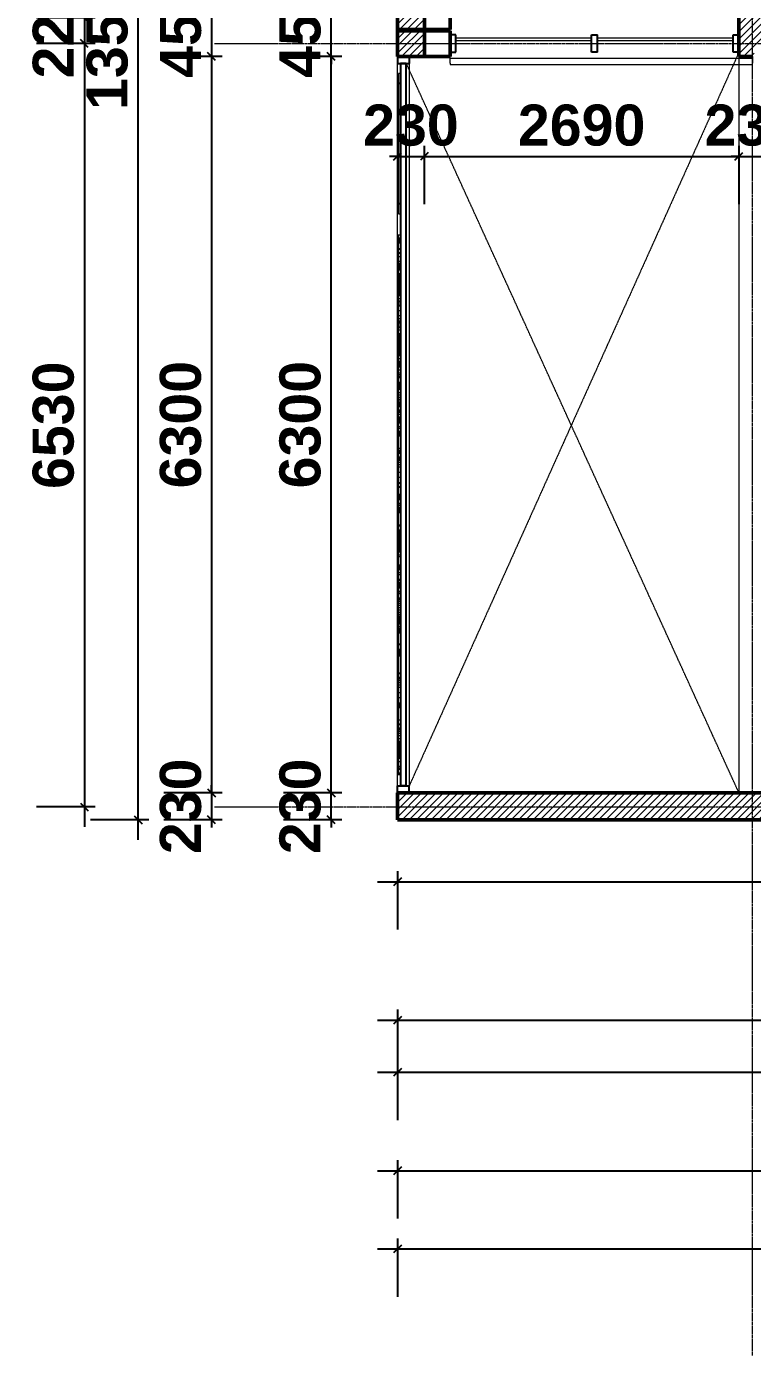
# Model space of a CAD drawing. Header units: inches. Extents: x 22 to 382261, y 22 to 371281.
# Drawn here: x 11768 to 17974, y 160216 to 171582 of the extents above; entities that cross this region are included whole.
import ezdxf

# ---------------------------------------------------------------- set-up
doc = ezdxf.new("R2010")
doc.units = ezdxf.units.IN
doc.header["$MEASUREMENT"] = 0
doc.linetypes.add('Grid Line 1_2_', pattern=[22.225, 12.7, -3.175, 3.175, -3.175])
doc.linetypes.add('Hidden 1_8_', pattern=[4.7625, 3.175, -1.5875])
for name, color, linetype, lineweight in [('A-ANNO-DIMS', 211, 'Continuous', 9), ('A-DETL-HDLN', 90, 'Hidden 1_8_', 9), ('A-GENM', 13, 'Continuous', 9), ('A-GLAZ-CURT', 52, 'Continuous', 9), ('A-GLAZ-CWMG', 51, 'Continuous', 9), ('A-WALL', 113, 'Continuous', 9), ('A-WALL-PATT', 111, 'Continuous', 9), ('I-WALL', 2, 'Continuous', 9), ('Q-CASE', 31, 'Continuous', 9), ('S-GRID', 1, 'Continuous', 9)]:
    doc.layers.add(name, color=color, linetype=linetype, lineweight=lineweight)
doc.styles.add('Arial_B', font='arialbd.ttf', dxfattribs={"height": 350.793651})
doc.dimstyles.new('2', dxfattribs={"dimscale": 304.8, "dimtxt": 346.888196, "dimasz": 0.221354, "dimexe": 1.338583, "dimexo": 0.0625, "dimgap": 0.278871, "dimtad": 1, "dimdec": 0, "dimzin": 0, "dimdsep": 46, "dimtxsty": 'Arial_B', "dimblk1": 'OBLIQUE', "dimblk2": 'OBLIQUE', "dimsah": 1, "dimcen": 0.09, "dimdle": 0.557743, "dimazin": 0, "dimtfac": 1, "dimtdec": 4, "dimtix": 1, "dimtmove": 0, "dimatfit": 3, "dimfxl": 0.557743, "dimfxlon": 1, "dimtvp": 1, "dimtolj": 1, "dimtzin": 0, "dimarcsym": 2})
pattern_1 = [(45, (26458.296, 169618.836), (-31.1127, 31.1127), [])]

# ---------------------------------------------------------------- blocks, each defined once
blk = doc.blocks.new('Walls 1 - Walls 1-356110-02-FIRST FLOOR DIM - PART B')
at = {"layer": 'A-WALL', "lineweight": 50}
for p, q in [((-11069, 2158), (-11519, 2158)), ((-11519, 2158), (-11519, 1938)), ((-11069, 2158), (-11069, 1938)), ((-11519, 1938), (-11069, 1938)), ((-11069, 1928), (-11519, 1928)), ((-11519, 1928), (-11519, 1708)), ((-11069, 1928), (-11069, 1708)), ((-11519, 1708), (-11069, 1708))]:
    blk.add_line(p, q, dxfattribs=at)
at = {"layer": 'A-WALL'}
for p, q in [((-8599, 2158), (-11069, 2158)), ((-11069, 1928), (-11069, 1938)), ((-11069, 1693), (-11069, 1708)), ((-8484, 1708), (-8484, 1693)), ((-11069, 1650), (-11069, 1693)), ((-11069, 1693), (-8484, 1693)), ((-11069, 1650), (-11069, 1638)), ((-11069, 1638), (-8484, 1638)), ((-8484, 1693), (-8484, 1650)), ((-8484, 1638), (-8484, 1650))]:
    blk.add_line(p, q, dxfattribs=at)
blk = doc.blocks.new('Casework 2 - Casework 2-460057-02-FIRST FLOOR DIM - PART B')
at = {"layer": 'Q-CASE', "lineweight": 25}
for p, q in [((-11519, 1708), (-11519, 1648)), ((-11519, 1708), (-11419, 1708)), ((-11419, 1708), (-11419, 1648)), ((-11519, 1648), (-11419, 1648)), ((-11494, 1648), (-11494, 447)), ((-11444, 1648), (-11494, 1648)), ((-11444, -4532), (-11444, 1648)), ((-11494, 447), (-11494, -567)), ((-11494, -568), (-11494, -4532)), ((-11519, -4592), (-11519, -4532)), ((-11519, -4532), (-11419, -4532)), ((-11444, -4532), (-11494, -4532)), ((-11419, -4592), (-11419, -4532)), ((-11519, -4592), (-11419, -4592))]:
    blk.add_line(p, q, dxfattribs=at)
at = {"layer": 'Q-CASE'}
for p, q in [((-11519, -4532), (-11519, 1648)), ((-11419, 1648), (-11419, -4532))]:
    blk.add_line(p, q, dxfattribs=at)
blk = doc.blocks.new('Casework 5 - Casework 5-493222-02-FIRST FLOOR DIM - PART B')
at = {"layer": 'Q-CASE'}
for p, q in [((-11494, 1562), (-11509, 1562)), ((-11509, 1562), (-11509, 1477)), ((-11509, 447), (-11509, 362)), ((-11509, 362), (-11494, 362))]:
    blk.add_line(p, q, dxfattribs=at)
at = {"layer": 'Q-CASE', "lineweight": 25}
for p, q in [((-11509, 447), (-11509, 1477)), ((-11494, 1477), (-11509, 1477)), ((-11494, 1477), (-11494, 447)), ((-11494, 447), (-11509, 447))]:
    blk.add_line(p, q, dxfattribs=at)
blk = doc.blocks.new('System Panel - Glazed-559943-02-FIRST FLOOR DIM - PART B')
at = {"layer": 'A-GLAZ-CURT', "lineweight": 18}
for p, q in [((-580, 49.5), (580, 49.5)), ((-580, 24.5), (-580, 49.5)), ((580, 24.5), (-580, 24.5)), ((580, 24.5), (580, 49.5))]:
    blk.add_line(p, q, dxfattribs=at)
blk = doc.blocks.new('Rectangular Mullion - 50 x 150mm-450141-02-FIRST FLOOR DIM - PART B')
at = {"layer": 'A-GLAZ-CWMG', "lineweight": 25}
for p, q in [((0, 75), (-50, 75)), ((-50, 75), (-50, -75)), ((0, 75), (0, -75)), ((-50, -75), (0, -75))]:
    blk.add_line(p, q, dxfattribs=at)
blk = doc.blocks.new('Rectangular Mullion - 50 x 150mm-450140-02-FIRST FLOOR DIM - PART B')
at = {"layer": 'A-GLAZ-CWMG', "lineweight": 25}
for p, q in [((0, 75), (-50, 75)), ((-50, 75), (-50, -75)), ((0, 75), (0, -75)), ((-50, -75), (0, -75))]:
    blk.add_line(p, q, dxfattribs=at)
blk = doc.blocks.new('Rectangular Mullion - 50 x 150mm-450135-02-FIRST FLOOR DIM - PART B')
at = {"layer": 'A-GLAZ-CWMG', "lineweight": 25}
for p, q in [((25, 75), (-25, 75)), ((-25, 75), (-25, -75)), ((25, 75), (25, -75)), ((-25, -75), (25, -75))]:
    blk.add_line(p, q, dxfattribs=at)
blk = doc.blocks.new('_Oblique')
at = {"color": 0, "linetype": 'ByBlock', "lineweight": -2}
blk.add_line((-0.5, -0.5), (0.5, 0.5), dxfattribs=at)
blk = doc.blocks.new('*D5460')
at = {"layer": 'A-ANNO-DIMS', "color": 0, "lineweight": -2, "transparency": 16777216}
for p, q in [((14769, 164267), (41424, 164267)), ((14939, 164358), (14939, 163859)), ((41254, 164358), (41254, 163859))]:
    blk.add_line(p, q, dxfattribs=at)
at = {"layer": 'Defpoints', "color": 0, "transparency": 16777216}
for p in [(14939, 164377), (41254, 164377), (41254, 164267)]:
    blk.add_point(p, dxfattribs=at)
at = {"layer": 'A-ANNO-DIMS', "color": 0, "lineweight": -2, "transparency": 16777216, "xscale": 67.46874999999999, "yscale": 67.46874999999999, "zscale": 67.46874999999999, "rotation": 180}
blk.add_blockref('_Oblique', (14939, 164267), dxfattribs=at)
at = {"layer": 'A-ANNO-DIMS', "color": 0, "lineweight": -2, "transparency": 16777216, "xscale": 67.46874999999999, "yscale": 67.46874999999999, "zscale": 67.46874999999999}
blk.add_blockref('_Oblique', (41254, 164267), dxfattribs=at)
at = {"layer": 'A-ANNO-DIMS', "color": 0, "transparency": 16777216, "insert": (28097, 164531), "char_height": 350.8, "width": 1026.09, "attachment_point": 5, "style": 'Arial_B'}
blk.add_mtext('\\A1;26315', dxfattribs=at)
blk = doc.blocks.new('*D5513')
at = {"layer": 'A-ANNO-DIMS', "color": 0, "lineweight": -2, "transparency": 16777216}
for p, q in [((14939, 163173), (14939, 162674)), ((27909, 163173), (27909, 162674)), ((14769, 163082), (28079, 163082))]:
    blk.add_line(p, q, dxfattribs=at)
at = {"layer": 'Defpoints', "color": 0, "transparency": 16777216}
for p in [(14939, 163192), (27909, 163192), (27909, 163082)]:
    blk.add_point(p, dxfattribs=at)
at = {"layer": 'A-ANNO-DIMS', "color": 0, "lineweight": -2, "transparency": 16777216, "xscale": 67.46874999999999, "yscale": 67.46874999999999, "zscale": 67.46874999999999, "rotation": 180}
blk.add_blockref('_Oblique', (14939, 163082), dxfattribs=at)
at = {"layer": 'A-ANNO-DIMS', "color": 0, "lineweight": -2, "transparency": 16777216, "xscale": 67.46874999999999, "yscale": 67.46874999999999, "zscale": 67.46874999999999}
blk.add_blockref('_Oblique', (27909, 163082), dxfattribs=at)
at = {"layer": 'A-ANNO-DIMS', "color": 0, "transparency": 16777216, "insert": (21424, 163346), "char_height": 350.8, "width": 1026.09, "attachment_point": 5, "style": 'Arial_B'}
blk.add_mtext('\\A1;12970', dxfattribs=at)
blk = doc.blocks.new('*D5525')
at = {"layer": 'A-ANNO-DIMS', "color": 0, "lineweight": -2, "transparency": 16777216}
for p, q in [((14939, 161885), (14939, 161386)), ((27909, 161885), (27909, 161386)), ((14769, 161794), (28079, 161794))]:
    blk.add_line(p, q, dxfattribs=at)
at = {"layer": 'Defpoints', "color": 0, "transparency": 16777216}
for p in [(14939, 161904), (27909, 161904), (27909, 161794)]:
    blk.add_point(p, dxfattribs=at)
at = {"layer": 'A-ANNO-DIMS', "color": 0, "lineweight": -2, "transparency": 16777216, "xscale": 67.46874999999999, "yscale": 67.46874999999999, "zscale": 67.46874999999999, "rotation": 180}
blk.add_blockref('_Oblique', (14939, 161794), dxfattribs=at)
at = {"layer": 'A-ANNO-DIMS', "color": 0, "lineweight": -2, "transparency": 16777216, "xscale": 67.46874999999999, "yscale": 67.46874999999999, "zscale": 67.46874999999999}
blk.add_blockref('_Oblique', (27909, 161794), dxfattribs=at)
at = {"layer": 'A-ANNO-DIMS', "color": 0, "transparency": 16777216, "insert": (21424, 162058), "char_height": 350.8, "width": 1026.09, "attachment_point": 5, "style": 'Arial_B'}
blk.add_mtext('\\A1;12970', dxfattribs=at)
blk = doc.blocks.new('*D5527')
at = {"layer": 'A-ANNO-DIMS', "color": 0, "lineweight": -2, "transparency": 16777216}
for p, q in [((14939, 162728), (14939, 162229)), ((27909, 162728), (27909, 162229)), ((14769, 162637), (28079, 162637))]:
    blk.add_line(p, q, dxfattribs=at)
at = {"layer": 'Defpoints', "color": 0, "transparency": 16777216}
for p in [(14939, 162747), (27909, 162747), (27909, 162637)]:
    blk.add_point(p, dxfattribs=at)
at = {"layer": 'A-ANNO-DIMS', "color": 0, "lineweight": -2, "transparency": 16777216, "xscale": 67.46874999999999, "yscale": 67.46874999999999, "zscale": 67.46874999999999, "rotation": 180}
blk.add_blockref('_Oblique', (14939, 162637), dxfattribs=at)
at = {"layer": 'A-ANNO-DIMS', "color": 0, "lineweight": -2, "transparency": 16777216, "xscale": 67.46874999999999, "yscale": 67.46874999999999, "zscale": 67.46874999999999}
blk.add_blockref('_Oblique', (27909, 162637), dxfattribs=at)
at = {"layer": 'A-ANNO-DIMS', "color": 0, "transparency": 16777216, "insert": (21424, 162902), "char_height": 350.8, "width": 1026.09, "attachment_point": 5, "style": 'Arial_B'}
blk.add_mtext('\\A1;12970', dxfattribs=at)
blk = doc.blocks.new('*D5531')
at = {"layer": 'A-ANNO-DIMS', "color": 0, "lineweight": -2, "transparency": 16777216}
for p, q in [((14939, 161217), (14939, 160718)), ((49412, 161217), (49412, 160718)), ((14769, 161126), (49582, 161126))]:
    blk.add_line(p, q, dxfattribs=at)
at = {"layer": 'Defpoints', "color": 0, "transparency": 16777216}
for p in [(14939, 161236), (49412, 161236), (49412, 161126)]:
    blk.add_point(p, dxfattribs=at)
at = {"layer": 'A-ANNO-DIMS', "color": 0, "lineweight": -2, "transparency": 16777216, "xscale": 67.46874999999999, "yscale": 67.46874999999999, "zscale": 67.46874999999999, "rotation": 180}
blk.add_blockref('_Oblique', (14939, 161126), dxfattribs=at)
at = {"layer": 'A-ANNO-DIMS', "color": 0, "lineweight": -2, "transparency": 16777216, "xscale": 67.46874999999999, "yscale": 67.46874999999999, "zscale": 67.46874999999999}
blk.add_blockref('_Oblique', (49412, 161126), dxfattribs=at)
at = {"layer": 'A-ANNO-DIMS', "color": 0, "transparency": 16777216, "insert": (32176, 161390), "char_height": 350.8, "width": 1026.09, "attachment_point": 5, "style": 'Arial_B'}
blk.add_mtext('\\A1;34472', dxfattribs=at)
blk = doc.blocks.new('*D5568')
at = {"layer": 'A-ANNO-DIMS', "color": 0, "lineweight": -2, "transparency": 16777216}
for p, q in [((13441, 171777), (12942, 171777)), ((13350, 171777), (13350, 171844)), ((13350, 171777), (13350, 171327)), ((13441, 171327), (12942, 171327)), ((13350, 171327), (13350, 171260))]:
    blk.add_line(p, q, dxfattribs=at)
at = {"layer": 'Defpoints', "color": 0, "transparency": 16777216}
for p in [(13460, 171777), (13350, 171327), (13460, 171327)]:
    blk.add_point(p, dxfattribs=at)
at = {"layer": 'A-ANNO-DIMS', "color": 0, "lineweight": -2, "transparency": 16777216, "xscale": 67.46874999999999, "yscale": 67.46874999999999, "zscale": 67.46874999999999}
for p, rotation in [((13350, 171777), 270), ((13350, 171327), 90)]:
    blk.add_blockref('_Oblique', p, dxfattribs=dict(at, rotation=rotation))
at = {"layer": 'A-ANNO-DIMS', "color": 0, "transparency": 16777216, "insert": (13086, 171552), "char_height": 350.8, "width": 615.65, "attachment_point": 5, "rotation": 90, "style": 'Arial_B'}
blk.add_mtext('\\A1;450', dxfattribs=at)
blk = doc.blocks.new('*D5569')
at = {"layer": 'A-ANNO-DIMS', "color": 0, "lineweight": -2, "transparency": 16777216}
for p, q in [((13350, 171497), (13350, 164857)), ((13441, 171327), (12942, 171327)), ((13441, 165027), (12942, 165027))]:
    blk.add_line(p, q, dxfattribs=at)
at = {"layer": 'Defpoints', "color": 0, "transparency": 16777216}
for p in [(13460, 171327), (13350, 165027), (13460, 165027)]:
    blk.add_point(p, dxfattribs=at)
at = {"layer": 'A-ANNO-DIMS', "color": 0, "lineweight": -2, "transparency": 16777216, "xscale": 67.46874999999999, "yscale": 67.46874999999999, "zscale": 67.46874999999999}
for p, rotation in [((13350, 171327), 90), ((13350, 165027), 270)]:
    blk.add_blockref('_Oblique', p, dxfattribs=dict(at, rotation=rotation))
at = {"layer": 'A-ANNO-DIMS', "color": 0, "transparency": 16777216, "insert": (13086, 168177), "char_height": 350.8, "width": 820.87, "attachment_point": 5, "rotation": 90, "style": 'Arial_B'}
blk.add_mtext('\\A1;6300', dxfattribs=at)
blk = doc.blocks.new('*D5570')
at = {"layer": 'A-ANNO-DIMS', "color": 0, "lineweight": -2, "transparency": 16777216}
for p, q in [((13350, 165027), (13350, 165094)), ((13441, 165027), (12942, 165027)), ((13350, 165027), (13350, 164797)), ((13441, 164797), (12942, 164797)), ((13350, 164797), (13350, 164730))]:
    blk.add_line(p, q, dxfattribs=at)
at = {"layer": 'Defpoints', "color": 0, "transparency": 16777216}
for p in [(13460, 165027), (13350, 164797), (13460, 164797)]:
    blk.add_point(p, dxfattribs=at)
at = {"layer": 'A-ANNO-DIMS', "color": 0, "lineweight": -2, "transparency": 16777216, "xscale": 67.46874999999999, "yscale": 67.46874999999999, "zscale": 67.46874999999999}
for p, rotation in [((13350, 165027), 270), ((13350, 164797), 90)]:
    blk.add_blockref('_Oblique', p, dxfattribs=dict(at, rotation=rotation))
at = {"layer": 'A-ANNO-DIMS', "color": 0, "transparency": 16777216, "insert": (13086, 164912), "char_height": 350.8, "width": 615.65, "attachment_point": 5, "rotation": 90, "style": 'Arial_B'}
blk.add_mtext('\\A1;230', dxfattribs=at)
blk = doc.blocks.new('*D5571')
at = {"layer": 'A-ANNO-DIMS', "color": 0, "lineweight": -2, "transparency": 16777216}
for p, q in [((12722, 164627), (12722, 178472)), ((12813, 178302), (12314, 178302)), ((12813, 164797), (12314, 164797))]:
    blk.add_line(p, q, dxfattribs=at)
at = {"layer": 'Defpoints', "color": 0, "transparency": 16777216}
for p in [(12722, 178302), (12832, 178302), (12832, 164797)]:
    blk.add_point(p, dxfattribs=at)
at = {"layer": 'A-ANNO-DIMS', "color": 0, "lineweight": -2, "transparency": 16777216, "xscale": 67.46874999999999, "yscale": 67.46874999999999, "zscale": 67.46874999999999}
for p, rotation in [((12722, 178302), 90), ((12722, 164797), 270)]:
    blk.add_blockref('_Oblique', p, dxfattribs=dict(at, rotation=rotation))
at = {"layer": 'A-ANNO-DIMS', "color": 0, "transparency": 16777216, "insert": (12458, 171550), "char_height": 350.8, "width": 1026.09, "attachment_point": 5, "rotation": 90, "style": 'Arial_B'}
blk.add_mtext('\\A1;13505', dxfattribs=at)
blk = doc.blocks.new('*D5572')
at = {"layer": 'A-ANNO-DIMS', "color": 0, "lineweight": -2, "transparency": 16777216}
for p, q in [((12262, 178357), (12262, 171487)), ((12353, 178187), (11854, 178187)), ((12353, 171657), (11854, 171657))]:
    blk.add_line(p, q, dxfattribs=at)
at = {"layer": 'Defpoints', "color": 0, "transparency": 16777216}
for p in [(12372, 178187), (12262, 171657), (12372, 171657)]:
    blk.add_point(p, dxfattribs=at)
at = {"layer": 'A-ANNO-DIMS', "color": 0, "lineweight": -2, "transparency": 16777216, "xscale": 67.46874999999999, "yscale": 67.46874999999999, "zscale": 67.46874999999999}
for p, rotation in [((12262, 178187), 90), ((12262, 171657), 270)]:
    blk.add_blockref('_Oblique', p, dxfattribs=dict(at, rotation=rotation))
at = {"layer": 'A-ANNO-DIMS', "color": 0, "transparency": 16777216, "insert": (11998, 174922), "char_height": 350.8, "width": 820.87, "attachment_point": 5, "rotation": 90, "style": 'Arial_B'}
blk.add_mtext('\\A1;6530', dxfattribs=at)
blk = doc.blocks.new('*D5573')
at = {"layer": 'A-ANNO-DIMS', "color": 0, "lineweight": -2, "transparency": 16777216}
for p, q in [((12353, 171657), (11854, 171657)), ((12262, 171657), (12262, 171724)), ((12262, 171657), (12262, 171437)), ((12353, 171437), (11854, 171437)), ((12262, 171437), (12262, 171370))]:
    blk.add_line(p, q, dxfattribs=at)
at = {"layer": 'Defpoints', "color": 0, "transparency": 16777216}
for p in [(12372, 171657), (12262, 171437), (12372, 171437)]:
    blk.add_point(p, dxfattribs=at)
at = {"layer": 'A-ANNO-DIMS', "color": 0, "lineweight": -2, "transparency": 16777216, "xscale": 67.46874999999999, "yscale": 67.46874999999999, "zscale": 67.46874999999999}
for p, rotation in [((12262, 171657), 270), ((12262, 171437), 90)]:
    blk.add_blockref('_Oblique', p, dxfattribs=dict(at, rotation=rotation))
at = {"layer": 'A-ANNO-DIMS', "color": 0, "transparency": 16777216, "insert": (11998, 171547), "char_height": 350.8, "width": 615.65, "attachment_point": 5, "rotation": 90, "style": 'Arial_B'}
blk.add_mtext('\\A1;220', dxfattribs=at)
blk = doc.blocks.new('*D5574')
at = {"layer": 'A-ANNO-DIMS', "color": 0, "lineweight": -2, "transparency": 16777216}
for p, q in [((12262, 171607), (12262, 164737)), ((12353, 171437), (11854, 171437)), ((12353, 164907), (11854, 164907))]:
    blk.add_line(p, q, dxfattribs=at)
at = {"layer": 'Defpoints', "color": 0, "transparency": 16777216}
for p in [(12372, 171437), (12262, 164907), (12372, 164907)]:
    blk.add_point(p, dxfattribs=at)
at = {"layer": 'A-ANNO-DIMS', "color": 0, "lineweight": -2, "transparency": 16777216, "xscale": 67.46874999999999, "yscale": 67.46874999999999, "zscale": 67.46874999999999}
for p, rotation in [((12262, 171437), 90), ((12262, 164907), 270)]:
    blk.add_blockref('_Oblique', p, dxfattribs=dict(at, rotation=rotation))
at = {"layer": 'A-ANNO-DIMS', "color": 0, "transparency": 16777216, "insert": (11998, 168172), "char_height": 350.8, "width": 820.87, "attachment_point": 5, "rotation": 90, "style": 'Arial_B'}
blk.add_mtext('\\A1;6530', dxfattribs=at)
blk = doc.blocks.new('*D5576')
at = {"layer": 'A-ANNO-DIMS', "color": 0, "lineweight": -2, "transparency": 16777216}
for p, q in [((14372, 165027), (14372, 165094)), ((14463, 165027), (13964, 165027)), ((14372, 164797), (14372, 165027)), ((14463, 164797), (13964, 164797)), ((14372, 164797), (14372, 164730))]:
    blk.add_line(p, q, dxfattribs=at)
at = {"layer": 'Defpoints', "color": 0, "transparency": 16777216}
for p in [(14372, 165027), (14482, 165027), (14482, 164797)]:
    blk.add_point(p, dxfattribs=at)
at = {"layer": 'A-ANNO-DIMS', "color": 0, "lineweight": -2, "transparency": 16777216, "xscale": 67.46874999999999, "yscale": 67.46874999999999, "zscale": 67.46874999999999}
for p, rotation in [((14372, 165027), 270), ((14372, 164797), 90)]:
    blk.add_blockref('_Oblique', p, dxfattribs=dict(at, rotation=rotation))
at = {"layer": 'A-ANNO-DIMS', "color": 0, "transparency": 16777216, "insert": (14108, 164912), "char_height": 350.8, "width": 615.65, "attachment_point": 5, "rotation": 90, "style": 'Arial_B'}
blk.add_mtext('\\A1;230', dxfattribs=at)
blk = doc.blocks.new('*D5577')
at = {"layer": 'A-ANNO-DIMS', "color": 0, "lineweight": -2, "transparency": 16777216}
for p, q in [((14372, 164857), (14372, 171497)), ((14463, 171327), (13964, 171327)), ((14463, 165027), (13964, 165027))]:
    blk.add_line(p, q, dxfattribs=at)
at = {"layer": 'Defpoints', "color": 0, "transparency": 16777216}
for p in [(14372, 171327), (14482, 171327), (14482, 165027)]:
    blk.add_point(p, dxfattribs=at)
at = {"layer": 'A-ANNO-DIMS', "color": 0, "lineweight": -2, "transparency": 16777216, "xscale": 67.46874999999999, "yscale": 67.46874999999999, "zscale": 67.46874999999999}
for p, rotation in [((14372, 171327), 90), ((14372, 165027), 270)]:
    blk.add_blockref('_Oblique', p, dxfattribs=dict(at, rotation=rotation))
at = {"layer": 'A-ANNO-DIMS', "color": 0, "transparency": 16777216, "insert": (14108, 168177), "char_height": 350.8, "width": 820.87, "attachment_point": 5, "rotation": 90, "style": 'Arial_B'}
blk.add_mtext('\\A1;6300', dxfattribs=at)
blk = doc.blocks.new('*D5578')
at = {"layer": 'A-ANNO-DIMS', "color": 0, "lineweight": -2, "transparency": 16777216}
for p, q in [((14463, 171777), (13964, 171777)), ((14372, 171777), (14372, 171844)), ((14372, 171327), (14372, 171777)), ((14463, 171327), (13964, 171327)), ((14372, 171327), (14372, 171260))]:
    blk.add_line(p, q, dxfattribs=at)
at = {"layer": 'Defpoints', "color": 0, "transparency": 16777216}
for p in [(14372, 171777), (14482, 171777), (14482, 171327)]:
    blk.add_point(p, dxfattribs=at)
at = {"layer": 'A-ANNO-DIMS', "color": 0, "lineweight": -2, "transparency": 16777216, "xscale": 67.46874999999999, "yscale": 67.46874999999999, "zscale": 67.46874999999999}
for p, rotation in [((14372, 171777), 270), ((14372, 171327), 90)]:
    blk.add_blockref('_Oblique', p, dxfattribs=dict(at, rotation=rotation))
at = {"layer": 'A-ANNO-DIMS', "color": 0, "transparency": 16777216, "insert": (14108, 171552), "char_height": 350.8, "width": 615.65, "attachment_point": 5, "rotation": 90, "style": 'Arial_B'}
blk.add_mtext('\\A1;450', dxfattribs=at)
blk = doc.blocks.new('*D5617')
at = {"layer": 'A-ANNO-DIMS', "color": 0, "lineweight": -2, "transparency": 16777216}
for p, q in [((14939, 170563), (14939, 170064)), ((15169, 170563), (15169, 170064)), ((14939, 170472), (14872, 170472)), ((14939, 170472), (15169, 170472)), ((15169, 170472), (15237, 170472))]:
    blk.add_line(p, q, dxfattribs=at)
at = {"layer": 'Defpoints', "color": 0, "transparency": 16777216}
for p in [(14939, 170582), (15169, 170582), (15169, 170472)]:
    blk.add_point(p, dxfattribs=at)
at = {"layer": 'A-ANNO-DIMS', "color": 0, "lineweight": -2, "transparency": 16777216, "xscale": 67.46874999999999, "yscale": 67.46874999999999, "zscale": 67.46874999999999}
blk.add_blockref('_Oblique', (14939, 170472), dxfattribs=at)
at = {"layer": 'A-ANNO-DIMS', "color": 0, "lineweight": -2, "transparency": 16777216, "xscale": 67.46874999999999, "yscale": 67.46874999999999, "zscale": 67.46874999999999, "rotation": 180}
blk.add_blockref('_Oblique', (15169, 170472), dxfattribs=at)
at = {"layer": 'A-ANNO-DIMS', "color": 0, "transparency": 16777216, "insert": (15054, 170737), "char_height": 350.8, "width": 615.65, "attachment_point": 5, "style": 'Arial_B'}
blk.add_mtext('\\A1;230', dxfattribs=at)
blk = doc.blocks.new('*D5618')
at = {"layer": 'A-ANNO-DIMS', "color": 0, "lineweight": -2, "transparency": 16777216}
for p, q in [((15169, 170563), (15169, 170064)), ((17859, 170563), (17859, 170064)), ((14999, 170472), (18029, 170472))]:
    blk.add_line(p, q, dxfattribs=at)
at = {"layer": 'Defpoints', "color": 0, "transparency": 16777216}
for p in [(15169, 170582), (17859, 170582), (17859, 170472)]:
    blk.add_point(p, dxfattribs=at)
at = {"layer": 'A-ANNO-DIMS', "color": 0, "lineweight": -2, "transparency": 16777216, "xscale": 67.46874999999999, "yscale": 67.46874999999999, "zscale": 67.46874999999999, "rotation": 180}
blk.add_blockref('_Oblique', (15169, 170472), dxfattribs=at)
at = {"layer": 'A-ANNO-DIMS', "color": 0, "lineweight": -2, "transparency": 16777216, "xscale": 67.46874999999999, "yscale": 67.46874999999999, "zscale": 67.46874999999999}
blk.add_blockref('_Oblique', (17859, 170472), dxfattribs=at)
at = {"layer": 'A-ANNO-DIMS', "color": 0, "transparency": 16777216, "insert": (16514, 170737), "char_height": 350.8, "width": 820.87, "attachment_point": 5, "style": 'Arial_B'}
blk.add_mtext('\\A1;2690', dxfattribs=at)
blk = doc.blocks.new('*D5619')
at = {"layer": 'A-ANNO-DIMS', "color": 0, "lineweight": -2, "transparency": 16777216}
for p, q in [((17859, 170563), (17859, 170064)), ((18089, 170563), (18089, 170064)), ((17859, 170472), (17792, 170472)), ((17859, 170472), (18089, 170472)), ((18089, 170472), (18157, 170472))]:
    blk.add_line(p, q, dxfattribs=at)
at = {"layer": 'Defpoints', "color": 0, "transparency": 16777216}
for p in [(17859, 170582), (18089, 170582), (18089, 170472)]:
    blk.add_point(p, dxfattribs=at)
at = {"layer": 'A-ANNO-DIMS', "color": 0, "lineweight": -2, "transparency": 16777216, "xscale": 67.46874999999999, "yscale": 67.46874999999999, "zscale": 67.46874999999999}
blk.add_blockref('_Oblique', (17859, 170472), dxfattribs=at)
at = {"layer": 'A-ANNO-DIMS', "color": 0, "lineweight": -2, "transparency": 16777216, "xscale": 67.46874999999999, "yscale": 67.46874999999999, "zscale": 67.46874999999999, "rotation": 180}
blk.add_blockref('_Oblique', (18089, 170472), dxfattribs=at)
at = {"layer": 'A-ANNO-DIMS', "color": 0, "transparency": 16777216, "insert": (17974, 170737), "char_height": 350.8, "width": 615.65, "attachment_point": 5, "style": 'Arial_B'}
blk.add_mtext('\\A1;230', dxfattribs=at)
blk = doc.blocks.new('*D5620')
at = {"layer": 'A-ANNO-DIMS', "color": 0, "lineweight": -2, "transparency": 16777216}
for p, q in [((18089, 170563), (18089, 170064)), ((27689, 170563), (27689, 170064)), ((17919, 170472), (27859, 170472))]:
    blk.add_line(p, q, dxfattribs=at)
at = {"layer": 'Defpoints', "color": 0, "transparency": 16777216}
for p in [(18089, 170582), (27689, 170582), (27689, 170472)]:
    blk.add_point(p, dxfattribs=at)
at = {"layer": 'A-ANNO-DIMS', "color": 0, "lineweight": -2, "transparency": 16777216, "xscale": 67.46874999999999, "yscale": 67.46874999999999, "zscale": 67.46874999999999, "rotation": 180}
blk.add_blockref('_Oblique', (18089, 170472), dxfattribs=at)
at = {"layer": 'A-ANNO-DIMS', "color": 0, "lineweight": -2, "transparency": 16777216, "xscale": 67.46874999999999, "yscale": 67.46874999999999, "zscale": 67.46874999999999}
blk.add_blockref('_Oblique', (27689, 170472), dxfattribs=at)
at = {"layer": 'A-ANNO-DIMS', "color": 0, "transparency": 16777216, "insert": (22889, 170737), "char_height": 350.8, "width": 820.87, "attachment_point": 5, "style": 'Arial_B'}
blk.add_mtext('\\A1;9600', dxfattribs=at)

msp = doc.modelspace()

# ---------------------------------------------------------------- hatches: boundary and pattern name
at = {"layer": 'A-WALL-PATT'}
h = msp.add_hatch(dxfattribs=at)
h.set_pattern_fill('FP_1', color=256, style=0, pattern_type=2)
h.set_pattern_definition(pattern_1)
h.paths.add_polyline_path([(15169.5, 171327), (15169.5, 171777), (14939.5, 171777), (14939.5, 171327), (15039.5, 171327)])
h.paths.add_polyline_path([(14939.5, 174777), (15169.5, 174777), (15169.5, 176727), (14939.5, 176727), (14939.5, 174924)])
h.paths.add_polyline_path([(15164.5, 177627), (15169.5, 177627), (15169.5, 178072), (15164.5, 178072), (15164.5, 178302), (14939.5, 178302), (14939.5, 177627)])
h = msp.add_hatch(dxfattribs=at)
h.set_pattern_fill('FP_1', color=256, style=0, pattern_type=2)
h.set_pattern_definition(pattern_1)
h.paths.add_polyline_path([(17859.5, 171327), (17974.5, 171327), (18089.5, 171547), (18089.5, 178072), (17859.5, 178072), (17859.5, 171461.5)])
h = msp.add_hatch(dxfattribs=at)
h.set_pattern_fill('FP_1', color=256, style=0, pattern_type=2)
h.set_pattern_definition(pattern_1)
h.paths.add_polyline_path([(27909.5, 164797), (27909.5, 165027), (14939.5, 165027), (14939.5, 164797), (27228.9, 164797)])

# ---------------------------------------------------------------- linework, layer by layer
at = {"layer": 'A-DETL-HDLN'}
for p, q in [((17859.5, 171362), (15039.5, 165087)), ((17859.5, 171362), (17859.5, 165027)), ((17859.5, 165027), (15014.5, 171267))]:
    msp.add_line(p, q, dxfattribs=at)
at = {"layer": 'A-GENM', "lineweight": 5}
for p, q in [((14964.5, 169797), (14944.5, 169797)), ((14944.5, 169797), (14944.5, 165180.7)), ((14964.5, 169797), (14964.5, 169051.4)), ((14964.5, 169051.3), (14964.5, 165180.7)), ((14964.5, 167488.8), (14944.5, 167488.8)), ((14964.5, 165180.7), (14944.5, 165180.7))]:
    msp.add_line(p, q, dxfattribs=at)
at = {"layer": 'A-GENM', "lineweight": 25}
for p, q in [((14944.5, 169771.8), (14944.5, 169736.5)), ((14944.5, 169771.8), (14964.5, 169771.8)), ((14944.5, 169736.5), (14964.5, 169736.5)), ((14964.5, 169736.5), (14964.5, 169771.8)), ((14944.5, 169645.8), (14944.5, 169681)), ((14944.5, 169681), (14964.5, 169681)), ((14944.5, 169645.8), (14964.5, 169645.8)), ((14964.5, 169681), (14964.5, 169645.8)), ((14944.5, 169550.6), (14944.5, 169516.1)), ((14944.5, 169550.6), (14964.5, 169550.6)), ((14944.5, 169516.1), (14964.5, 169516.1)), ((14964.5, 169516.1), (14964.5, 169550.6)), ((14944.5, 169467.5), (14944.5, 169284.8)), ((14944.5, 169467.5), (14964.5, 169467.5)), ((14964.5, 169284.8), (14964.5, 169467.5)), ((14944.5, 169284.8), (14964.5, 169284.8)), ((14944.5, 169197.2), (14944.5, 169232.5)), ((14944.5, 169232.5), (14964.5, 169232.5)), ((14944.5, 169197.2), (14964.5, 169197.2)), ((14964.5, 169197.2), (14964.5, 169232.5)), ((14944.5, 169051.4), (14964.5, 169051.4)), ((14944.5, 169051.3), (14944.5, 169011.3)), ((14964.5, 169051.3), (14964.5, 169011.3)), ((14944.5, 169011.3), (14964.5, 169011.3)), ((14944.5, 168953.5), (14944.5, 168770.7)), ((14944.5, 168953.5), (14964.5, 168953.5)), ((14964.5, 168770.7), (14964.5, 168953.5)), ((14944.5, 168770.7), (14964.5, 168770.7)), ((14944.5, 168718.5), (14944.5, 168683.2)), ((14944.5, 168718.5), (14964.5, 168718.5)), ((14944.5, 168683.2), (14964.5, 168683.2)), ((14964.5, 168683.2), (14964.5, 168718.5)), ((14944.5, 168537.9), (14944.5, 168583.1)), ((14944.5, 168583.1), (14964.5, 168583.1)), ((14964.5, 168583.1), (14964.5, 168537.9)), ((14944.5, 168537.9), (14964.5, 168537.9)), ((14944.5, 168521.9), (14944.5, 168486.7)), ((14944.5, 168521.9), (14964.5, 168521.9)), ((14944.5, 168486.7), (14964.5, 168486.7)), ((14964.5, 168486.7), (14964.5, 168521.9)), ((14944.5, 168300.2), (14944.5, 168335.5)), ((14944.5, 168335.5), (14964.5, 168335.5)), ((14944.5, 168300.2), (14964.5, 168300.2)), ((14944.5, 168235.4), (14944.5, 168194.7)), ((14944.5, 168235.4), (14964.5, 168235.4)), ((14964.5, 168335.5), (14964.5, 168300.2)), ((14964.5, 168194.7), (14964.5, 168235.4)), ((14944.5, 168194.7), (14964.5, 168194.7)), ((14944.5, 168118.8), (14944.5, 168083.5)), ((14944.5, 168118.8), (14964.5, 168118.8)), ((14964.5, 168083.5), (14964.5, 168118.8)), ((14944.5, 168083.5), (14964.5, 168083.5)), ((14944.5, 167898.7), (14944.5, 167937.1)), ((14944.5, 167937.1), (14964.5, 167937.1)), ((14944.5, 167898.7), (14964.5, 167898.7)), ((14964.5, 167937.1), (14964.5, 167898.7)), ((14944.5, 167645), (14944.5, 167680.3)), ((14944.5, 167680.3), (14964.5, 167680.3)), ((14964.5, 167680.3), (14964.5, 167645)), ((14944.5, 167645), (14964.5, 167645)), ((14944.5, 167580.3), (14944.5, 167539.6)), ((14944.5, 167580.3), (14964.5, 167580.3)), ((14964.5, 167539.6), (14964.5, 167580.3)), ((14944.5, 167539.6), (14964.5, 167539.6)), ((14944.5, 167463.6), (14944.5, 167428.3)), ((14944.5, 167463.6), (14964.5, 167463.6)), ((14964.5, 167428.3), (14964.5, 167463.6)), ((14944.5, 167428.3), (14964.5, 167428.3)), ((14944.5, 167275.3), (14944.5, 167092.5)), ((14944.5, 167275.3), (14964.5, 167275.3)), ((14964.5, 167092.5), (14964.5, 167275.3)), ((14944.5, 167092.5), (14964.5, 167092.5)), ((14944.5, 166974.8), (14944.5, 166939.5)), ((14944.5, 166974.8), (14964.5, 166974.8)), ((14964.5, 166939.5), (14964.5, 166974.8)), ((14944.5, 166939.5), (14964.5, 166939.5)), ((14944.5, 166823.6), (14944.5, 166788.3)), ((14944.5, 166823.6), (14964.5, 166823.6)), ((14944.5, 166788.3), (14964.5, 166788.3)), ((14964.5, 166788.3), (14964.5, 166823.6)), ((14944.5, 166693.9), (14944.5, 166734.2)), ((14944.5, 166734.2), (14964.5, 166734.2)), ((14944.5, 166693.9), (14964.5, 166693.9)), ((14964.5, 166734.2), (14964.5, 166693.9)), ((14944.5, 166525.5), (14944.5, 166485)), ((14944.5, 166525.5), (14964.5, 166525.5)), ((14964.5, 166485), (14964.5, 166525.5)), ((14944.5, 166485), (14964.5, 166485)), ((14944.5, 166435.5), (14944.5, 166400.3)), ((14944.5, 166435.5), (14964.5, 166435.5)), ((14964.5, 166400.3), (14964.5, 166435.5)), ((14944.5, 166400.3), (14964.5, 166400.3)), ((14944.5, 166255), (14944.5, 166300.2)), ((14944.5, 166300.2), (14964.5, 166300.2)), ((14964.5, 166300.2), (14964.5, 166255)), ((14944.5, 166255), (14964.5, 166255)), ((14944.5, 166239), (14944.5, 166203.7)), ((14944.5, 166239), (14964.5, 166239)), ((14944.5, 166203.7), (14964.5, 166203.7)), ((14964.5, 166203.7), (14964.5, 166239)), ((14944.5, 166013.9), (14944.5, 166052.3)), ((14944.5, 166052.3), (14964.5, 166052.3)), ((14944.5, 166013.9), (14964.5, 166013.9)), ((14964.5, 166052.3), (14964.5, 166013.9)), ((14944.5, 165795.5), (14944.5, 165760.2)), ((14944.5, 165795.5), (14964.5, 165795.5)), ((14944.5, 165760.2), (14964.5, 165760.2)), ((14964.5, 165760.2), (14964.5, 165795.5)), ((14944.5, 165580.5), (14944.5, 165616.4)), ((14944.5, 165616.4), (14964.5, 165616.4)), ((14964.5, 165616.4), (14964.5, 165580.5)), ((14944.5, 165580.5), (14964.5, 165580.5)), ((14944.5, 165451.4), (14944.5, 165415.4)), ((14944.5, 165451.4), (14964.5, 165451.4)), ((14944.5, 165415.4), (14964.5, 165415.4)), ((14964.5, 165415.4), (14964.5, 165451.4)), ((14944.5, 165362.1), (14944.5, 165326.8)), ((14944.5, 165362.1), (14964.5, 165362.1)), ((14944.5, 165326.8), (14964.5, 165326.8)), ((14964.5, 165326.8), (14964.5, 165362.1)), ((14944.5, 165197.2), (14944.5, 165231.7)), ((14944.5, 165231.7), (14964.5, 165231.7)), ((14944.5, 165197.2), (14964.5, 165197.2)), ((14964.5, 165231.7), (14964.5, 165197.2))]:
    msp.add_line(p, q, dxfattribs=at)
at = {"layer": 'A-GENM'}
for p, q in [((14944.5, 169611.4), (14944.5, 169645.8)), ((14944.5, 169572.6), (14944.5, 169611.4)), ((14964.5, 169611.4), (14944.5, 169611.4)), ((14944.5, 169556.2), (14944.5, 169572.6)), ((14964.5, 169572.6), (14944.5, 169572.6)), ((14944.5, 169550.6), (14944.5, 169556.2)), ((14964.5, 169556.2), (14944.5, 169556.2)), ((14944.5, 169514.7), (14944.5, 169516.1)), ((14964.5, 169514.7), (14944.5, 169514.7)), ((14944.5, 169467.5), (14944.5, 169499.6)), ((14964.5, 169499.6), (14944.5, 169499.6)), ((14944.5, 169252.7), (14944.5, 169284.8)), ((14964.5, 169252.7), (14944.5, 169252.7)), ((14944.5, 169150.2), (14944.5, 169197.2)), ((14944.5, 169107.3), (14944.5, 169150.2)), ((14964.5, 169150.2), (14944.5, 169150.2)), ((14944.5, 169081.8), (14944.5, 169107.3)), ((14964.5, 169107.3), (14944.5, 169107.3)), ((14944.5, 169063.2), (14944.5, 169081.8)), ((14964.5, 169081.8), (14944.5, 169081.8)), ((14944.5, 169051.3), (14944.5, 169063.2)), ((14964.5, 169063.2), (14944.5, 169063.2)), ((14944.5, 168953.5), (14944.5, 168985.6)), ((14964.5, 168985.6), (14944.5, 168985.6)), ((14944.5, 168738.6), (14944.5, 168770.7)), ((14964.5, 168738.6), (14944.5, 168738.6)), ((14944.5, 168677.6), (14944.5, 168683.2)), ((14944.5, 168667.5), (14944.5, 168677.6)), ((14964.5, 168677.6), (14944.5, 168677.6)), ((14944.5, 168642.6), (14944.5, 168667.5)), ((14964.5, 168667.5), (14944.5, 168667.5)), ((14944.5, 168616), (14944.5, 168642.6)), ((14964.5, 168642.6), (14944.5, 168642.6)), ((14944.5, 168603.3), (14944.5, 168616)), ((14964.5, 168616), (14944.5, 168616)), ((14944.5, 168589.8), (14944.5, 168603.3)), ((14964.5, 168603.3), (14944.5, 168603.3)), ((14964.5, 168589.8), (14944.5, 168589.8)), ((14944.5, 168586.5), (14944.5, 168589)), ((14964.5, 168589), (14944.5, 168589)), ((14964.5, 168586.5), (14944.5, 168586.5)), ((14944.5, 168521.9), (14944.5, 168537.9)), ((14944.5, 168477.7), (14944.5, 168486.7)), ((14944.5, 168450.5), (14944.5, 168477.7)), ((14964.5, 168477.7), (14944.5, 168477.7)), ((14944.5, 168429.6), (14944.5, 168450.5)), ((14964.5, 168450.5), (14944.5, 168450.5)), ((14944.5, 168410.3), (14944.5, 168429.6)), ((14964.5, 168429.6), (14944.5, 168429.6)), ((14944.5, 168392.7), (14944.5, 168410.3)), ((14964.5, 168410.3), (14944.5, 168410.3)), ((14944.5, 168376.9), (14944.5, 168392.7)), ((14964.5, 168392.7), (14944.5, 168392.7)), ((14944.5, 168363.8), (14944.5, 168376.9)), ((14964.5, 168376.9), (14944.5, 168376.9)), ((14944.5, 168354.4), (14944.5, 168363.8)), ((14964.5, 168363.8), (14944.5, 168363.8)), ((14944.5, 168348.8), (14944.5, 168354.4)), ((14964.5, 168354.4), (14944.5, 168354.4)), ((14944.5, 168346.9), (14944.5, 168348.8)), ((14964.5, 168348.8), (14944.5, 168348.8)), ((14964.5, 168346.9), (14944.5, 168346.9)), ((14944.5, 168287.9), (14944.5, 168300.2)), ((14944.5, 168287), (14944.5, 168287.9)), ((14964.5, 168287.9), (14944.5, 168287.9)), ((14944.5, 168280.2), (14944.5, 168287)), ((14964.5, 168287), (14944.5, 168287)), ((14944.5, 168263.5), (14944.5, 168280.2)), ((14964.5, 168280.2), (14944.5, 168280.2)), ((14944.5, 168241), (14944.5, 168263.5)), ((14964.5, 168263.5), (14944.5, 168263.5)), ((14944.5, 168235.4), (14944.5, 168241)), ((14964.5, 168241), (14944.5, 168241)), ((14944.5, 168177.7), (14944.5, 168194.7)), ((14944.5, 168157), (14944.5, 168177.7)), ((14944.5, 168144), (14944.5, 168157)), ((14964.5, 168157), (14944.5, 168157)), ((14964.5, 168144), (14944.5, 168144)), ((14944.5, 168118.8), (14944.5, 168143.5)), ((14964.5, 168143.5), (14944.5, 168143.5)), ((14944.5, 167972.6), (14944.5, 168083.5)), ((14964.5, 167972.6), (14944.5, 167972.6)), ((14944.5, 167969.5), (14944.5, 167972.6)), ((14964.5, 167969.5), (14944.5, 167969.5)), ((14944.5, 167943.3), (14944.5, 167956.4)), ((14944.5, 167956.4), (14964.5, 167956.4)), ((14944.5, 167941.7), (14944.5, 167943.3)), ((14964.5, 167943.3), (14944.5, 167943.3)), ((14944.5, 167937.1), (14944.5, 167941.7)), ((14964.5, 167941.7), (14944.5, 167941.7)), ((14944.5, 167896.6), (14944.5, 167898.7)), ((14944.5, 167884.5), (14944.5, 167896.6)), ((14964.5, 167896.6), (14944.5, 167896.6)), ((14944.5, 167869.7), (14944.5, 167884.5)), ((14944.5, 167884.5), (14964.5, 167884.5)), ((14944.5, 167852.9), (14944.5, 167869.7)), ((14964.5, 167869.7), (14944.5, 167869.7)), ((14944.5, 167834.3), (14944.5, 167852.9)), ((14964.5, 167852.9), (14944.5, 167852.9)), ((14944.5, 167813.7), (14944.5, 167834.3)), ((14964.5, 167834.3), (14944.5, 167834.3)), ((14944.5, 167769.1), (14944.5, 167813.7)), ((14964.5, 167813.7), (14944.5, 167813.7)), ((14944.5, 167725.7), (14944.5, 167769.1)), ((14964.5, 167769.1), (14944.5, 167769.1)), ((14964.5, 167725.7), (14944.5, 167725.7)), ((14944.5, 167680.3), (14944.5, 167725.7)), ((14944.5, 167522.6), (14944.5, 167539.6)), ((14944.5, 167501.9), (14944.5, 167522.6)), ((14944.5, 167488.8), (14944.5, 167501.9)), ((14964.5, 167501.9), (14944.5, 167501.9)), ((14944.5, 167488.8), (14964.5, 167488.8)), ((14944.5, 167467.4), (14944.5, 167488.8)), ((14944.5, 167463.6), (14944.5, 167467.4)), ((14964.5, 167467.4), (14944.5, 167467.4)), ((14944.5, 167317.5), (14944.5, 167428.3)), ((14964.5, 167317.5), (14944.5, 167317.5)), ((14944.5, 167307.4), (14944.5, 167317.5)), ((14944.5, 167275.3), (14944.5, 167307.4)), ((14964.5, 167307.4), (14944.5, 167307.4)), ((14944.5, 167060.5), (14944.5, 167092.5)), ((14964.5, 167060.5), (14944.5, 167060.5)), ((14944.5, 166974.8), (14944.5, 167047.4)), ((14964.5, 167047.4), (14944.5, 167047.4)), ((14944.5, 166893.2), (14944.5, 166912.8)), ((14944.5, 166912.8), (14964.5, 166912.8)), ((14964.5, 166893.2), (14944.5, 166893.2)), ((14944.5, 166850.4), (14944.5, 166853.8)), ((14964.5, 166853.8), (14944.5, 166853.8)), ((14944.5, 166840.1), (14944.5, 166850.4)), ((14964.5, 166850.4), (14944.5, 166850.4)), ((14944.5, 166823.9), (14944.5, 166840.1)), ((14964.5, 166840.1), (14944.5, 166840.1)), ((14964.5, 166823.9), (14944.5, 166823.9)), ((14944.5, 166778.2), (14944.5, 166788.3)), ((14944.5, 166751.7), (14944.5, 166778.2)), ((14964.5, 166778.2), (14944.5, 166778.2)), ((14944.5, 166734.2), (14944.5, 166751.7)), ((14944.5, 166751.7), (14964.5, 166751.7)), ((14944.5, 166692), (14944.5, 166693.9)), ((14944.5, 166679.7), (14944.5, 166692)), ((14964.5, 166692), (14944.5, 166692)), ((14944.5, 166664.9), (14944.5, 166679.7)), ((14964.5, 166679.7), (14944.5, 166679.7)), ((14944.5, 166648.3), (14944.5, 166664.9)), ((14964.5, 166664.9), (14944.5, 166664.9)), ((14944.5, 166629.9), (14944.5, 166648.3)), ((14964.5, 166648.3), (14944.5, 166648.3)), ((14944.5, 166609.8), (14944.5, 166629.9)), ((14964.5, 166629.9), (14944.5, 166629.9)), ((14944.5, 166589.6), (14944.5, 166609.8)), ((14964.5, 166609.8), (14944.5, 166609.8)), ((14944.5, 166571.1), (14944.5, 166589.6)), ((14964.5, 166589.6), (14944.5, 166589.6)), ((14944.5, 166554.4), (14944.5, 166571.1)), ((14964.5, 166571.1), (14944.5, 166571.1)), ((14944.5, 166539.4), (14944.5, 166554.4)), ((14964.5, 166554.4), (14944.5, 166554.4)), ((14944.5, 166527), (14944.5, 166539.4)), ((14964.5, 166539.4), (14944.5, 166539.4)), ((14944.5, 166525.5), (14944.5, 166527)), ((14964.5, 166527), (14944.5, 166527)), ((14944.5, 166469.8), (14944.5, 166485)), ((14944.5, 166450.1), (14944.5, 166469.8)), ((14964.5, 166469.8), (14944.5, 166469.8)), ((14964.5, 166450.1), (14944.5, 166450.1)), ((14944.5, 166239), (14944.5, 166255)), ((14944.5, 166011.8), (14944.5, 166013.9)), ((14944.5, 165999.7), (14944.5, 166011.8)), ((14964.5, 166011.8), (14944.5, 166011.8)), ((14944.5, 165984.9), (14944.5, 165999.7)), ((14964.5, 165999.7), (14944.5, 165999.7)), ((14944.5, 165968.1), (14944.5, 165984.9)), ((14964.5, 165984.9), (14944.5, 165984.9)), ((14944.5, 165949.5), (14944.5, 165968.1)), ((14964.5, 165968.1), (14944.5, 165968.1)), ((14944.5, 165928.9), (14944.5, 165949.5)), ((14964.5, 165949.5), (14944.5, 165949.5)), ((14944.5, 165884.3), (14944.5, 165928.9)), ((14964.5, 165928.9), (14944.5, 165928.9)), ((14944.5, 165840.9), (14944.5, 165884.3)), ((14964.5, 165884.3), (14944.5, 165884.3)), ((14964.5, 165840.9), (14944.5, 165840.9)), ((14944.5, 165649.4), (14944.5, 165760.2)), ((14964.5, 165649.4), (14944.5, 165649.4)), ((14944.5, 165576.2), (14944.5, 165580.5)), ((14944.5, 165566.6), (14944.5, 165576.2)), ((14964.5, 165576.2), (14944.5, 165576.2)), ((14944.5, 165552.9), (14944.5, 165566.6)), ((14964.5, 165566.6), (14944.5, 165566.6)), ((14944.5, 165535.8), (14944.5, 165552.9)), ((14964.5, 165552.9), (14944.5, 165552.9)), ((14944.5, 165516), (14944.5, 165535.8)), ((14964.5, 165535.8), (14944.5, 165535.8)), ((14944.5, 165488.5), (14944.5, 165516)), ((14964.5, 165516), (14944.5, 165516)), ((14944.5, 165466.7), (14944.5, 165488.5)), ((14964.5, 165488.5), (14944.5, 165488.5)), ((14944.5, 165458), (14944.5, 165466.7)), ((14964.5, 165466.7), (14944.5, 165466.7)), ((14944.5, 165452.2), (14944.5, 165458)), ((14964.5, 165458), (14944.5, 165458)), ((14944.5, 165451.4), (14944.5, 165452.2)), ((14964.5, 165452.2), (14944.5, 165452.2)), ((14944.5, 165402.6), (14944.5, 165415.1)), ((14964.5, 165415.1), (14944.5, 165415.1)), ((14944.5, 165392.6), (14944.5, 165402.6)), ((14964.5, 165402.6), (14944.5, 165402.6)), ((14944.5, 165386.1), (14944.5, 165392.6)), ((14964.5, 165392.6), (14944.5, 165392.6)), ((14944.5, 165383.9), (14944.5, 165386.1)), ((14964.5, 165386.1), (14944.5, 165386.1)), ((14964.5, 165383.9), (14944.5, 165383.9)), ((14944.5, 165371.5), (14944.5, 165373.8)), ((14964.5, 165373.8), (14944.5, 165373.8)), ((14944.5, 165364.7), (14944.5, 165371.5)), ((14964.5, 165371.5), (14944.5, 165371.5)), ((14944.5, 165362.1), (14944.5, 165364.7)), ((14964.5, 165364.7), (14944.5, 165364.7)), ((14944.5, 165292.5), (14944.5, 165326.8)), ((14944.5, 165253.6), (14944.5, 165292.5)), ((14964.5, 165292.5), (14944.5, 165292.5)), ((14944.5, 165237.3), (14944.5, 165253.6)), ((14964.5, 165253.6), (14944.5, 165253.6)), ((14944.5, 165231.7), (14944.5, 165237.3)), ((14964.5, 165237.3), (14944.5, 165237.3)), ((14944.5, 165195.8), (14944.5, 165197.2)), ((14964.5, 165195.8), (14944.5, 165195.8))]:
    msp.add_line(p, q, dxfattribs=at)
at = {"layer": 'I-WALL', "lineweight": 50}
for p, q in [((17859.5, 171327), (17859.5, 178072)), ((14939.5, 171777), (14939.5, 171327)), ((15169.5, 171327), (15169.5, 171777)), ((15169.5, 171327), (14939.5, 171327)), ((17859.5, 171327), (17974.5, 171327)), ((14939.5, 164797), (14939.5, 165027)), ((14939.5, 165027), (27689.5, 165027)), ((14939.5, 164797), (28814.5, 164797))]:
    msp.add_line(p, q, dxfattribs=at)
at = {"layer": 'S-GRID', "linetype": 'Grid Line 1_2_'}
for p, q in [((17974.5, 160215.5), (17974.5, 184629.6)), ((13374.5, 171437), (50940.5, 171437)), ((13374.5, 164907), (52337.5, 164907))]:
    msp.add_line(p, q, dxfattribs=at)

# ---------------------------------------------------------------- block references
at = {"layer": 'A-GLAZ-CURT', "lineweight": 18}
for p in [(16019.5, 171437), (17229.5, 171437)]:
    msp.add_blockref('System Panel - Glazed-559943-02-FIRST FLOOR DIM - PART B', p, dxfattribs=at)
at = {"layer": 'A-GLAZ-CWMG', "rotation": 180}
msp.add_blockref('Rectangular Mullion - 50 x 150mm-450140-02-FIRST FLOOR DIM - PART B', (15389.5, 171437), dxfattribs=at)
at = {"layer": 'A-GLAZ-CWMG', "lineweight": 25, "extrusion": (0, 0, -1), "rotation": 180}
for name, p in [('Rectangular Mullion - 50 x 150mm-450135-02-FIRST FLOOR DIM - PART B', (-16624.5, 171437)), ('Rectangular Mullion - 50 x 150mm-450141-02-FIRST FLOOR DIM - PART B', (-17859.5, 171437))]:
    msp.add_blockref(name, p, dxfattribs=at)
at = {"layer": 'A-WALL'}
msp.add_blockref('Walls 1 - Walls 1-356110-02-FIRST FLOOR DIM - PART B', (26458.3, 169618.8), dxfattribs=at)
at = {"layer": 'Q-CASE', "lineweight": 25}
for name in ['Casework 2 - Casework 2-460057-02-FIRST FLOOR DIM - PART B', 'Casework 5 - Casework 5-493222-02-FIRST FLOOR DIM - PART B']:
    msp.add_blockref(name, (26458.3, 169618.8), dxfattribs=at)

# ---------------------------------------------------------------- dimensions: what is measured, and where the dimension line sits
at = {"layer": 'A-ANNO-DIMS'}
for base, p1, p2, override, picture, middle in [((12722.4, 178302), (12832.4, 164797), (12832.4, 178302), {"dimpost": '<>', "dimfxl": 13505}, '*D5571', (12458.3, 171549.5)), ((12262.2, 171657), (12372.2, 178187), (12372.2, 171657), {"dimpost": '<>', "dimfxl": 6530}, '*D5572', (11998.1, 174922)), ((12262.2, 171437), (12372.2, 171657), (12372.2, 171437), {"dimpost": '<>', "dimfxl": 220}, '*D5573', (11998.1, 171547)), ((13350.5, 171327), (13460.5, 171777), (13460.5, 171327), {"dimpost": '<>', "dimfxl": 450}, '*D5568', (13086.4, 171552)), ((14371.9, 171777), (14481.9, 171327), (14481.9, 171777), {"dimpost": '<>', "dimfxl": 450}, '*D5578', (14107.7, 171552)), ((12262.2, 164907), (12372.2, 171437), (12372.2, 164907), {"dimpost": '<>', "dimfxl": 6530}, '*D5574', (11998.1, 168172)), ((13350.5, 165027), (13460.5, 171327), (13460.5, 165027), {"dimpost": '<>', "dimfxl": 6300}, '*D5569', (13086.4, 168177)), ((14371.9, 171327), (14481.9, 165027), (14481.9, 171327), {"dimpost": '<>', "dimfxl": 6300}, '*D5577', (14107.7, 168177)), ((13350.5, 164797), (13460.5, 165027), (13460.5, 164797), {"dimpost": '<>', "dimfxl": 230}, '*D5570', (13086.4, 164912)), ((14371.9, 165027), (14481.9, 164797), (14481.9, 165027), {"dimpost": '<>', "dimfxl": 230}, '*D5576', (14107.7, 164912))]:
    dim = msp.add_linear_dim(base=base, p1=p1, p2=p2, angle=90, dimstyle='2', override=override, dxfattribs=at)
    dim.commit()
    dim.dimension.update_dxf_attribs({"geometry": picture, "text_midpoint": middle})
for base, p1, p2, override, picture, middle in [((15169.5, 170472.4), (14939.5, 170582.4), (15169.5, 170582.4), {"dimpost": '<>', "dimfxl": 230}, '*D5617', (15054.5, 170736.5)), ((17859.5, 170472.4), (15169.5, 170582.4), (17859.5, 170582.4), {"dimpost": '<>', "dimfxl": 2690}, '*D5618', (16514.5, 170736.7)), ((18089.5, 170472.4), (17859.5, 170582.4), (18089.5, 170582.4), {"dimpost": '<>', "dimfxl": 230}, '*D5619', (17974.5, 170736.5)), ((27689.5, 170472.4), (18089.5, 170582.4), (27689.5, 170582.4), {"dimpost": '<>', "dimfxl": 9600}, '*D5620', (22889.5, 170736.7)), ((41254.5, 164267.1), (14939.5, 164377.1), (41254.5, 164377.1), {"dimpost": '<>', "dimfxl": 26315}, '*D5460', (28097, 164531.2)), ((27909.5, 163081.8), (14939.5, 163191.8), (27909.5, 163191.8), {"dimpost": '<>', "dimfxl": 12970}, '*D5513', (21424.5, 163346)), ((27909.5, 162637.4), (14939.5, 162747.4), (27909.5, 162747.4), {"dimpost": '<>', "dimfxl": 12970}, '*D5527', (21424.5, 162901.7)), ((27909.5, 161794), (14939.5, 161904), (27909.5, 161904), {"dimpost": '<>', "dimfxl": 12970}, '*D5525', (21424.5, 162058.3)), ((49411.6, 161126.3), (14939.5, 161236.3), (49411.6, 161236.3), {"dimpost": '<>', "dimfxl": 34472.1}, '*D5531', (32175.5, 161390.4))]:
    dim = msp.add_linear_dim(base=base, p1=p1, p2=p2, dimstyle='2', override=override, dxfattribs=at)
    dim.commit()
    dim.dimension.update_dxf_attribs({"geometry": picture, "text_midpoint": middle})

doc.saveas('drawing.dxf')
